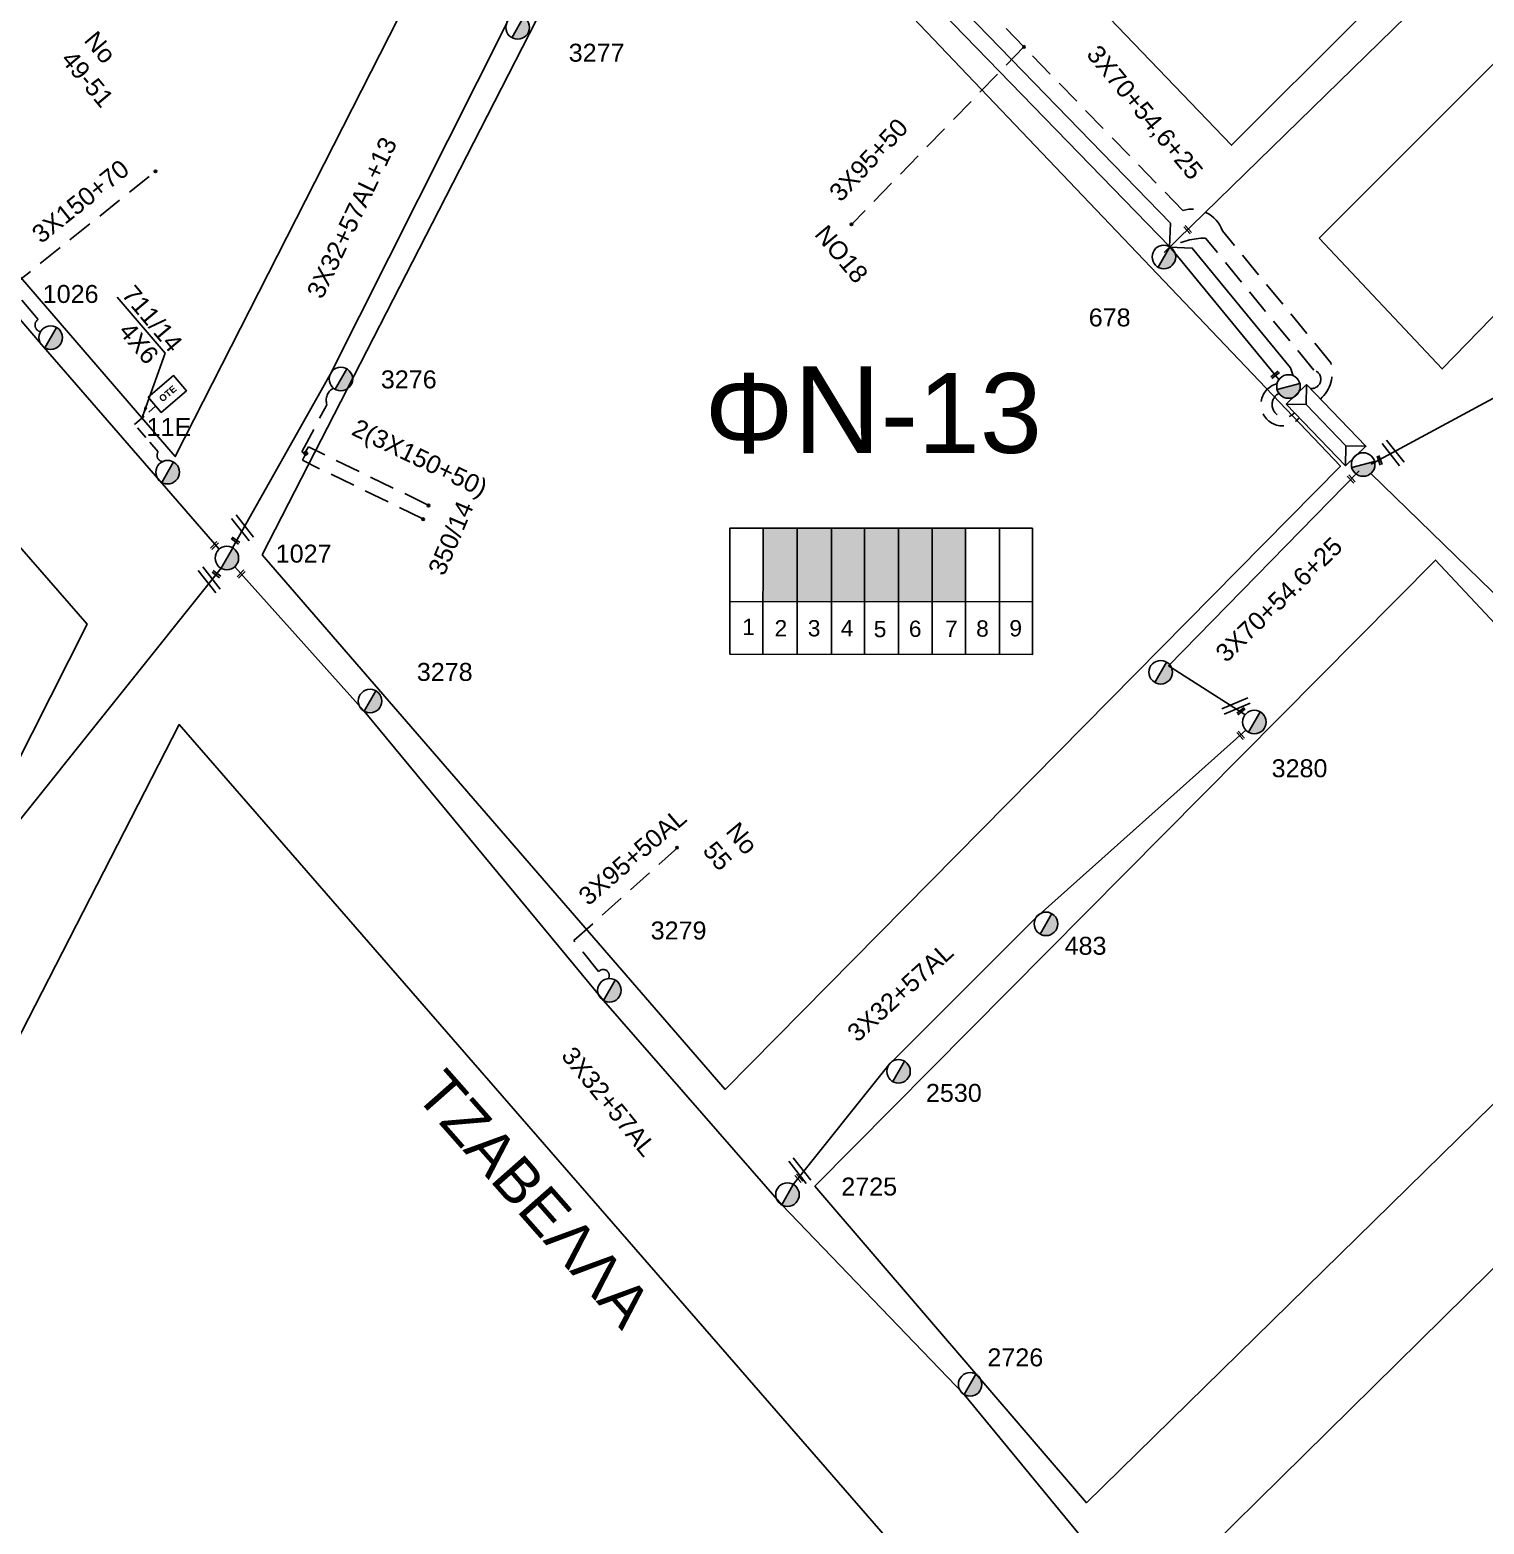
# Model space of a CAD drawing. Header units: millimetres. Extents: x 771 to 3391, y 686 to 1835.
# Drawn here: x 1808.2 to 1954, y 1157.5 to 1307.3 of the extents above; entities that cross this region are included whole.
import ezdxf

# ---------------------------------------------------------------- set-up
doc = ezdxf.new("R2010")
doc.units = ezdxf.units.MM
doc.linetypes.add('DASHED', pattern=[19.05, 12.7, -6.35])
for name, color, linetype in [('Pillar OTE', 7, 'Continuous'), ('Άγνωστα', 7, 'Continuous'), ('Γυμνά εναέρια ΧΤ και ΦΟΠ (3Φ)   4x50+16AL', 7, 'Continuous'), ('Επιγραφές - Σχήματα', 7, 'Continuous'), ('Καλωδια ΧΤ  3X95+50', 7, 'Continuous'), ('Καλώδια ΧΤ   3x150+50CU', 7, 'DASHED'), ('Καλώδια ΧΤ   3x150+70AL', 7, 'DASHED'), ('Καλώδια ΧΤ   3x150AL+50CU', 7, 'DASHED'), ('Μηχανική τομή', 7, 'Continuous'), ('Στύλος ΦΜ', 7, 'Continuous'), ('Στύλος ΦΜ @ 1', 7, 'Continuous'), ('Συνδέσεις', 7, 'Continuous'), ('Συνεστραμμένα ΧΤ   3x70+54.6+25 AL', 7, 'SYN_LINE'), ('Τομή', 7, 'Continuous'), ('Υποσταθμός εναέριος 2 στύλων', 7, 'Continuous'), ('Υποσταθμός πόλεως', 7, 'Continuous'), ('Υπόβαθρο ΔΕΗ', 7, 'Continuous'), ('Υπόγεια καλώδια Παροχών ΧΤ   4x6', 7, 'DASHED')]:
    doc.layers.add(name, color=color, linetype=linetype)
doc.styles.add('arial', font='arial.ttf')
doc.styles.get("Standard").update_dxf_attribs({"font": 'arial.ttf'})
doc.linetypes.add('SYN_LINE', pattern='A,0.5,-0.0001,["/\\/\\/\\/",Standard,S=0.1,R=0,X=0,Y=-0.05],-0.25', length=0.7501)
doc.dimstyles.new('ISO-25', dxfattribs={"dimtxt": 2.5, "dimasz": 2.5, "dimexe": 1.25, "dimexo": 0.625, "dimtad": 1, "dimtxsty": 'Standard', "dimcen": 2.5, "dimadec": 0, "dimazin": 0, "dimtfac": 1, "dimtmove": 0, "dimatfit": 3, "dimfxl": 1, "dimarcsym": 0})

# ---------------------------------------------------------------- blocks, each defined once
blk = doc.blocks.new('ΥΠΑΡΧΩΝ ΤΣΙΜΕΝΤΕΝΙΟΣ ΣΤΥΛΟΣ')
at = {"layer": 'Στύλος ΦΜ'}
blk.add_hatch(color=7, dxfattribs=at).paths.add_polyline_path([(-1.29, -2.28, 0.574793), (2.62, 0, 0.268822), (1.3, 2.27)])
at = {"layer": 'Στύλος ΦΜ', "color": 7}
blk.add_line((-1.29, -2.28), (1.3, 2.27), dxfattribs=at)
blk.add_circle((0, 0), 2.62, dxfattribs=at)
at = {"layer": 'Στύλος ΦΜ', "flags": 4}
for tag, p in [('ΑΡΙΘΜΟΣ', (-4.68, 8.05)), ('ΤΥΠΟΣ', (-4.91, 3.03))]:
    blk.add_attdef(tag, p, '', height=4, dxfattribs=at)
blk = doc.blocks.new('ΥΠΟΣΤΑΘΜΟΣ ΕΝΑΕΡΙΟΣ ΕΠΙ 2 ΣΤΥΛΩΝ')
at = {"layer": 'Υποσταθμός εναέριος 2 στύλων', "linetype": 'Continuous'}
for points in [[(-11.97, -2.11, 0.574793), (-8.45, -0.07, 0.268822), (-9.64, 1.98)], [(9.68, -2.15, 0.574793), (13.19, -0.1, 0.268822), (12.01, 1.95)]]:
    blk.add_hatch(color=256, dxfattribs=at).paths.add_polyline_path(points)
for p, q in [((-11.97, -2.11), (-9.64, 1.98)), ((9.68, -2.15), (12.01, 1.95))]:
    blk.add_line(p, q, dxfattribs=at)
for centre in [(-10.81, -0.07), (10.84, -0.1)]:
    blk.add_circle(centre, 2.36, dxfattribs=at)
at = {"layer": 'Υποσταθμός πόλεως', "linetype": 'Continuous', "ltscale": 40}
blk.add_lwpolyline([(-8.57, 2.82), (8.57, 2.82), (8.57, -2.82), (-8.57, -2.82)], close=True, dxfattribs=at)
for points in [[(-5.75, 0), (-8.57, 2.82)], [(-8.57, -2.82), (-5.75, 0)], [(-5.75, 0), (5.75, 0)], [(5.75, 0), (8.57, 2.82)], [(8.57, -2.82), (5.75, 0)]]:
    blk.add_lwpolyline(points, dxfattribs=at)
at = {"layer": 'Υποσταθμός εναέριος 2 στύλων', "ltscale": 40, "flags": 1}
for tag, p in [('ΜΕΤΑΣΧΗΜΑΤΙΣΜΟΣ', (14.09, 2.51)), ('ΙΣΧΥΣ', (14.07, -0.28)), ('ΑΡΙΘΜΟΣ', (14.19, -3))]:
    blk.add_attdef(tag, p, '', height=1.8, dxfattribs=at)
blk = doc.blocks.new('ΜΗΧΑΝΙΚΗ ΤΟΜΗ')
at = {"layer": 'Μηχανική τομή', "ltscale": 40}
for p, q in [((-1.89, 0.78), (1.89, 0.78)), ((1.89, 0), (-1.89, 0))]:
    blk.add_line(p, q, dxfattribs=at)
blk = doc.blocks.new('ΤΟΜΗ')
at = {"layer": 'Τομή', "ltscale": 40}
for p, q in [((-5.68, 0), (5.68, 0)), ((5.68, -2.33), (-5.68, -2.33))]:
    blk.add_line(p, q, dxfattribs=at)
blk = doc.blocks.new('_ΣΥΝΔΕΣΗ')
at = {"layer": 'Συνδέσεις', "linetype": 'SYN_LINE', "ltscale": 40}
blk.add_hatch(color=256, dxfattribs=at).paths.add_polyline_path([(0.5, -0.01, 1), (-0.5, -0.01, 1)])
at = {"layer": 'Συνδέσεις'}
blk.add_circle((0, -0.01), 0.5, dxfattribs=at)
blk = doc.blocks.new('TSONTA XT1')
at = {"ltscale": 40}
h = blk.add_hatch(color=256, dxfattribs=at)
h.dxf.hatch_style = 1
h.paths.add_polyline_path([(595.96, 2487.66), (597.07, 2488.77), (595.96, 2489.87), (594.85, 2488.77)])
blk.add_lwpolyline([(594.85, 2488.77), (595.96, 2489.87), (597.07, 2488.77), (595.96, 2487.66)], close=True, dxfattribs=at)
blk = doc.blocks.new('PILLAR ΟΤΕ')
at = {"layer": 'Pillar OTE', "ltscale": 40}
blk.add_lwpolyline([(-3.31, 2.02), (3.39, 2.02), (3.39, -1.99), (-3.31, -1.99)], close=True, dxfattribs=at)
at = {"layer": 'Pillar OTE', "insert": (-1.81, 0.71), "char_height": 1.3575, "width": 109.961, "attachment_point": 1}
blk.add_mtext('{\\fArial|b1|i0|c161|p34;OTE}', dxfattribs=at)

msp = doc.modelspace()

# ---------------------------------------------------------------- hatches: boundary and pattern name
at = {"layer": 'Άγνωστα', "linetype": 'DASHED', "ltscale": 0.2}
h = msp.add_hatch(color=2, dxfattribs=at)
h.dxf.hatch_style = 1
h.paths.add_polyline_path([(1881.69704, 1249.97663), (1885.13691, 1249.97329), (1885.13737, 1257.337), (1881.6975, 1257.33722)])
h = msp.add_hatch(color=85, dxfattribs=at)
h.dxf.hatch_style = 1
h.paths.add_polyline_path([(1888.57694, 1257.33679), (1885.13737, 1257.337), (1885.13691, 1249.97329), (1888.57648, 1249.96995)])
h = msp.add_hatch(color=151, dxfattribs=at)
h.dxf.hatch_style = 1
h.paths.add_polyline_path([(1891.8745, 1257.33658), (1888.57694, 1257.33679), (1888.57648, 1249.96995), (1891.87404, 1249.96674)])
h = msp.add_hatch(color=5, dxfattribs=at)
h.dxf.hatch_style = 1
h.paths.add_polyline_path([(1895.26003, 1249.96345), (1895.2605, 1257.33637), (1891.8745, 1257.33658), (1891.87404, 1249.96674)])
h = msp.add_hatch(color=30, dxfattribs=at)
h.dxf.hatch_style = 1
h.paths.add_polyline_path([(1895.26003, 1249.96345), (1898.65668, 1249.96016), (1898.65714, 1257.33616), (1895.2605, 1257.33637)])
h = msp.add_hatch(color=1, dxfattribs=at)
h.dxf.hatch_style = 1
h.paths.add_polyline_path([(1898.65668, 1249.96016), (1901.99372, 1249.95692), (1901.99419, 1257.33595), (1898.65714, 1257.33616)])

# ---------------------------------------------------------------- linework, layer by layer
at = {"layer": 'Pillar OTE', "ltscale": 40}
for points in [[(1878.3688, 1244.69714), (1878.36959, 1257.33743), (1908.70266, 1257.33553), (1908.70187, 1244.66777), (1878.3688, 1244.69807)], [(1881.69671, 1244.69474), (1881.6975, 1257.33722)], [(1885.13658, 1244.69131), (1885.13737, 1257.337)], [(1888.57615, 1244.68787), (1888.57694, 1257.33679)], [(1891.87371, 1244.68458), (1891.8745, 1257.33658)], [(1895.2597, 1244.6812), (1895.2605, 1257.33637)], [(1898.65635, 1244.67781), (1898.65714, 1257.33616)], [(1901.99339, 1244.67447), (1901.99419, 1257.33595)], [(1905.38177, 1244.67109), (1905.38256, 1257.33573)], [(1878.36913, 1249.97986), (1908.7022, 1249.9504)]]:
    msp.add_lwpolyline(points, dxfattribs=at)
at = {"layer": 'Άγνωστα', "color": 85, "linetype": 'Continuous', "ltscale": 0.2}
msp.add_lwpolyline([(1865.11199, 1342.85998), (1855.98703, 1307.87277), (1838.31686, 1272.75052), (1828.55284, 1255.36842)], dxfattribs=at)
at = {"layer": 'Άγνωστα', "color": 5, "linetype": 'Continuous'}
msp.add_lwpolyline([(1942.64635, 1263.74688), (1969.49237, 1278.25493)], dxfattribs=at)
at = {"layer": 'Άγνωστα', "color": 2, "linetype": 'Continuous', "ltscale": 0.2}
msp.add_lwpolyline([(1942.60954, 1262.82796), (1963.25334, 1242.72895), (1974.56057, 1230.49427), (1986.46041, 1218.07509)], dxfattribs=at)
at = {"layer": 'Άγνωστα', "color": 30}
msp.add_lwpolyline([(1749.14344, 1149.01901), (1781.12148, 1176.84265), (1790.99586, 1196.08359), (1805.96556, 1226.49113), (1827.395, 1253.3171)], dxfattribs=at)
at = {"layer": 'Άγνωστα', "color": 1}
msp.add_lwpolyline([(1828.76553, 1253.46759), (1841.73851, 1238.98912), (1865.7268, 1209.99386), (1883.56931, 1189.52053), (1901.86965, 1170.4989), (1918.93348, 1149.74803), (1934.75316, 1132.28316), (1953.11344, 1113.00559)], dxfattribs=at)
at = {"layer": 'Άγνωστα', "color": 5, "linetype": 'Continuous', "ltscale": 0.2}
msp.add_lwpolyline([(1884.7359, 1191.56689), (1894.29785, 1203.54835), (1909.05689, 1218.30888), (1930.09255, 1237.08398)], dxfattribs=at)
at = {"layer": 'Γυμνά εναέρια ΧΤ και ΦΟΠ (3Φ)   4x50+16AL', "color": 30, "linetype": 'Continuous'}
msp.add_lwpolyline([(1921.89697, 1284.97408), (1948.87525, 1311.32391), (2007.55651, 1371.57859)], dxfattribs=at)
at = {"layer": 'Καλωδια ΧΤ  3X95+50', "color": 151, "linetype": 'DASHED', "ltscale": 0.2}
msp.add_lwpolyline([(1907.85043, 1305.57521), (1890.56613, 1287.78506)], dxfattribs=at)
at = {"layer": 'Καλωδια ΧΤ  3X95+50', "color": 1, "linetype": 'DASHED', "ltscale": 0.2}
msp.add_lwpolyline([(1866.20742, 1212.19182, 0.901101204), (1865.22757, 1212.90534), (1862.75707, 1215.9947), (1862.75707, 1215.9947), (1862.75707, 1215.9947), (1873.18947, 1225.36978)], format="xyb", dxfattribs=at)
at = {"layer": 'Καλώδια ΧΤ   3x150+50CU', "color": 151, "linetype": 'DASHED', "ltscale": 0.2}
msp.add_lwpolyline([(1937.55581, 1270.28306, 0.280308914), (1938.61302, 1273.90198), (1927.73647, 1287.15092, 0.3929797), (1923.75284, 1289.18382), (1869.29891, 1345.31217, 0.255416006), (1864.77794, 1346.90477), (1831.80798, 1380.65376, 0.205927836), (1829.95883, 1380.98095)], format="xyb", dxfattribs=at)
at = {"layer": 'Καλώδια ΧΤ   3x150+50CU', "color": 30, "linetype": 'DASHED', "ltscale": 0.2}
msp.add_lwpolyline([(1936.55101, 1271.33015, 0.925434694), (1936.89738, 1273.1722), (1926.02583, 1286.41505, 0.123318445), (1922.54479, 1285.48914)], format="xyb", dxfattribs=at)
at = {"layer": 'Καλώδια ΧΤ   3x150+50CU', "color": 1, "linetype": 'DASHED', "ltscale": 0.2}
msp.add_arc((1933.74517, 1269.73548), 2.14662, 104.3851348, 322.2103047, dxfattribs=at)
at = {"layer": 'Καλώδια ΧΤ   3x150+50CU', "color": 85, "linetype": 'DASHED', "ltscale": 0.2}
msp.add_arc((1933.98706, 1269.72738), 1.26962, 117.6381044, 320.3464366, dxfattribs=at)
at = {"layer": 'Καλώδια ΧΤ   3x150+70AL', "color": 173, "ltscale": 0.2}
msp.add_lwpolyline([(1809.30312, 1277.0325, -0.699617188), (1809.07728, 1278.26827), (1806.30028, 1281.48804), (1806.30028, 1281.48804), (1806.30028, 1281.48804), (1820.84309, 1293.11377)], format="xyb", dxfattribs=at)
at = {"layer": 'Καλώδια ΧΤ   3x150AL+50CU', "color": 85, "linetype": 'DASHED', "ltscale": 0.2}
msp.add_lwpolyline([(1835.6401, 1264.89459), (1835.47328, 1264.98751), (1837.43645, 1268.65764), (1838.00235, 1269.70907), (1838.00235, 1269.70907, -0.369380422), (1838.65831, 1271.37406)], format="xyb", dxfattribs=at)
for points in [[(1847.54967, 1258.311), (1835.54153, 1264.13731), (1835.77854, 1264.62579)], [(1848.07754, 1259.68776), (1836.15165, 1265.47416), (1835.90148, 1265.03996)]]:
    msp.add_lwpolyline(points, dxfattribs=at)
at = {"layer": 'Συνεστραμμένα ΧΤ   3x70+54.6+25 AL', "color": 173, "linetype": 'SYN_LINE', "ltscale": 20}
msp.add_lwpolyline([(1708.39505, 1376.5646), (1725.17828, 1374.24544), (1741.82184, 1354.31498), (1758.97254, 1334.1354), (1777.14454, 1312.76741), (1795.04683, 1292.50917), (1809.60602, 1275.50146), (1827.20529, 1255.23213)], dxfattribs=at)
at = {"layer": 'Συνεστραμμένα ΧΤ   3x70+54.6+25 AL', "color": 85, "ltscale": 20}
msp.add_lwpolyline([(1933.39982, 1272.22399), (1922.47092, 1285.53669), (1891.67198, 1317.28267), (1865.36915, 1344.02147)], dxfattribs=at)
at = {"layer": 'Συνεστραμμένα ΧΤ   3x70+54.6+25 AL', "color": 1, "ltscale": 20}
msp.add_lwpolyline([(1934.81434, 1272.62195), (1934.55029, 1273.41507), (1924.70638, 1285.40612), (1922.42702, 1285.49366), (1922.51931, 1287.89682), (1894.02778, 1317.26445), (1891.67198, 1317.28267), (1891.6895, 1319.54716), (1867.91411, 1343.71662), (1865.56173, 1344.32603)], dxfattribs=at)
at = {"layer": 'Συνεστραμμένα ΧΤ   3x70+54.6+25 AL', "color": 5, "linetype": 'SYN_LINE', "ltscale": 20}
msp.add_lwpolyline([(1929.98518, 1238.66207), (1922.33438, 1243.55068), (1941.43364, 1263.09151)], dxfattribs=at)
at = {"layer": 'Υπόβαθρο ΔΕΗ'}
msp.add_lwpolyline([(1977.0365, 1392.21385), (1958.9722, 1412.44279), (1879.0169, 1347.43466), (1928.64717, 1295.7143), (2055.29282, 1422.10812), (2015.32218, 1461.72274), (1967.94258, 1419.73621), (1985.57852, 1399.84181)], close=True, dxfattribs=at)
for points in [[(1726.38517, 1376.30408), (1726.47385, 1386.94423), (1761.73545, 1447.27759), (1862.90883, 1343.35003), (1822.79772, 1264.51968), (1726.38517, 1376.30408)], [(1937.4226, 1286.39644), (1949.76243, 1273.29386), (2075.43964, 1402.46905), (2064.1383, 1413.24501), (1937.4226, 1286.39644)], [(1831.50491, 1254.6729), (1849.2202, 1289.17554), (1872.24782, 1334.1996), (1939.55095, 1263.55634), (1877.90896, 1201.0847), (1831.50491, 1254.6729)], [(1821.79448, 1274.86424), (1816.98693, 1280.48242)], [(1744.85063, 1170.69258), (1802.65044, 1260.68924), (1813.97366, 1247.70846), (1779.07829, 1178.58356), (1756.48772, 1157.6182), (1744.85063, 1170.69258)], [(1886.87849, 1191.40084), (1949.07371, 1254.13836), (1978.47761, 1222.75322), (1914.11698, 1159.65965), (1886.87849, 1191.40084)], [(1869.85087, 1032.33535), (1765.07641, 1147.76225), (1788.81762, 1170.63683), (1823.19746, 1237.65921), (1940.59184, 1102.643), (1869.85087, 1032.33535)], [(1921.97692, 1150.68432), (1987.02301, 1214.85256), (2020.98823, 1178.94436), (1954.10329, 1114.52837), (1921.97692, 1150.68432)]]:
    msp.add_lwpolyline(points, dxfattribs=at)
at = {"layer": 'Υπόγεια καλώδια Παροχών ΧΤ   4x6', "color": 173, "linetype": 'DASHED', "ltscale": 0.1}
msp.add_lwpolyline([(1821.5309, 1264.01428, -0.565800736), (1821.08057, 1264.97951), (1818.71165, 1267.72612), (1820.83765, 1269.55977)], format="xyb", dxfattribs=at)

# ---------------------------------------------------------------- block references
at = {"layer": 'Pillar OTE', "xscale": 0.5, "yscale": 0.5, "zscale": 0.5, "rotation": 40.41726520874024}
msp.add_blockref('PILLAR ΟΤΕ', (1822.00416, 1270.76275), dxfattribs=at)
at = {"layer": 'Μηχανική τομή'}
for p, xscale, yscale, zscale, rotation in [((1924.1727, 1287.1968), 0.2500000000001928, 0.2500000000001928, 0.2500000000001928, 312.6268794242704), ((1933.06832, 1272.63557), 0.2499999999999191, 0.2499999999999191, 0.2499999999999191, 37.95316933182585), ((1943.39304, 1264.09628), 0.2500000000001928, 0.2500000000001928, 0.2500000000001928, 290.1800857118995), ((1940.57096, 1262.20889), 0.2500000000001928, 0.2500000000001928, 0.2500000000001928, 312.6268794242704), ((1826.80293, 1255.53827), 0.249999999999919, 0.249999999999919, 0.249999999999919, 46.9027707389111), ((1828.7658, 1256.01342), 0.2500000000002005, 0.2500000000002005, 0.2500000000002005, 323.2559298037776), ((1826.86647, 1252.65548), 0.2500000000002005, 0.2500000000002005, 0.2500000000002005, 323.2559298037776), ((1829.47724, 1252.67328), 0.249999999999919, 0.249999999999919, 0.249999999999919, 45.26293037206437), ((1929.65526, 1238.93576), 0.2499999999999191, 0.2499999999999191, 0.2499999999999191, 37.95316933182585), ((1929.49683, 1236.50679), 0.2500000000001928, 0.2500000000001928, 0.2500000000001928, 312.6268794242704), ((1885.2169, 1192.11618), 0.2500000000001928, 0.2500000000001928, 0.2500000000001928, 312.6268794242704)]:
    msp.add_blockref('ΜΗΧΑΝΙΚΗ ΤΟΜΗ', p, dxfattribs=dict(at, xscale=xscale, yscale=yscale, zscale=zscale, rotation=rotation))
at = {"layer": 'Στύλος ΦΜ @ 1', "ltscale": 40}
ref = msp.add_blockref('ΥΠΑΡΧΩΝ ΤΣΙΜΕΝΤΕΝΙΟΣ ΣΤΥΛΟΣ', (1857.11102, 1307.52095), dxfattribs=dict(at, xscale=0.4499999999998181, yscale=0.4499999999998181, zscale=0.4499999999998181))
ref.add_attrib('ΤΥΠΟΣ', '3277', (1862.2279, 1304.09171), dxfattribs={"layer": 'Στύλος ΦΜ', "height": 1.8, "flags": 4})
ref = msp.add_blockref('ΥΠΑΡΧΩΝ ΤΣΙΜΕΝΤΕΝΙΟΣ ΣΤΥΛΟΣ', (1921.87082, 1284.52327), dxfattribs=dict(at, xscale=0.4499999999998181, yscale=0.4499999999998181, zscale=0.4499999999998181))
ref.add_attrib('ΤΥΠΟΣ', '678', (1914.33769, 1277.55764), dxfattribs={"layer": 'Στύλος ΦΜ', "height": 1.8, "flags": 4})
ref = msp.add_blockref('ΥΠΑΡΧΩΝ ΤΣΙΜΕΝΤΕΝΙΟΣ ΣΤΥΛΟΣ', (1810.31994, 1276.43818), dxfattribs=dict(at, xscale=0.4499999999998181, yscale=0.4499999999998181, zscale=0.4499999999998181))
ref.add_attrib('ΤΥΠΟΣ', '1026', (1809.52206, 1279.91199), dxfattribs={"layer": 'Στύλος ΦΜ', "height": 1.8, "flags": 4})
ref = msp.add_blockref('ΥΠΑΡΧΩΝ ΤΣΙΜΕΝΤΕΝΙΟΣ ΣΤΥΛΟΣ', (1839.4003, 1272.2887), dxfattribs=dict(at, xscale=0.4499999999998181, yscale=0.4499999999998181, zscale=0.4499999999998181))
ref.add_attrib('ΤΥΠΟΣ', '3276', (1843.40313, 1271.3501), dxfattribs={"layer": 'Στύλος ΦΜ', "height": 1.8, "flags": 4})
ref = msp.add_blockref('ΥΠΑΡΧΩΝ ΤΣΙΜΕΝΤΕΝΙΟΣ ΣΤΥΛΟΣ', (1822.0325, 1262.94866), dxfattribs=dict(at, xscale=0.4499999999998181, yscale=0.4499999999998181, zscale=0.4499999999998181))
ref.add_attrib('ΑΡΙΘΜΟΣ', '11Ε', (1819.92741, 1266.5733), dxfattribs={"layer": 'Στύλος ΦΜ', "height": 1.8, "flags": 4})
ref = msp.add_blockref('ΥΠΑΡΧΩΝ ΤΣΙΜΕΝΤΕΝΙΟΣ ΣΤΥΛΟΣ', (1827.97603, 1254.34157), dxfattribs=dict(at, xscale=0.4499999999998181, yscale=0.4499999999998181, zscale=0.4499999999998181))
ref.add_attrib('ΤΥΠΟΣ', '1027', (1832.86884, 1253.88618), dxfattribs={"layer": 'Στύλος ΦΜ', "height": 1.8, "flags": 4})
ref = msp.add_blockref('ΥΠΑΡΧΩΝ ΤΣΙΜΕΝΤΕΝΙΟΣ ΣΤΥΛΟΣ', (1842.31954, 1240.01359), dxfattribs=dict(at, xscale=0.4499999999998181, yscale=0.4499999999998181, zscale=0.4499999999998181))
ref.add_attrib('ΤΥΠΟΣ', '3278', (1847.00773, 1242.03126), dxfattribs={"layer": 'Στύλος ΦΜ', "height": 1.8, "flags": 4})
at = {"layer": 'Στύλος ΦΜ @ 1', "ltscale": 40, "xscale": 0.4499999999998181, "yscale": 0.4499999999998181, "zscale": 0.4499999999998181}
msp.add_blockref('ΥΠΑΡΧΩΝ ΤΣΙΜΕΝΤΕΝΙΟΣ ΣΤΥΛΟΣ', (1921.55092, 1242.89775), dxfattribs=at)
at = {"layer": 'Στύλος ΦΜ @ 1', "ltscale": 40}
ref = msp.add_blockref('ΥΠΑΡΧΩΝ ΤΣΙΜΕΝΤΕΝΙΟΣ ΣΤΥΛΟΣ', (1930.93414, 1237.90791), dxfattribs=dict(at, xscale=0.4499999999998181, yscale=0.4499999999998181, zscale=0.4499999999998181))
ref.add_attrib('ΤΥΠΟΣ', '3280', (1932.66583, 1232.37305), dxfattribs={"layer": 'Στύλος ΦΜ', "height": 1.8, "flags": 4})
ref = msp.add_blockref('ΥΠΑΡΧΩΝ ΤΣΙΜΕΝΤΕΝΙΟΣ ΣΤΥΛΟΣ', (1866.30783, 1211.01833), dxfattribs=dict(at, xscale=0.4499999999998181, yscale=0.4499999999998181, zscale=0.4499999999998181))
ref.add_attrib('ΤΥΠΟΣ', '3279', (1870.44273, 1216.11261), dxfattribs={"layer": 'Στύλος ΦΜ', "height": 1.8, "flags": 4})
ref = msp.add_blockref('ΥΠΑΡΧΩΝ ΤΣΙΜΕΝΤΕΝΙΟΣ ΣΤΥΛΟΣ', (1910.05326, 1217.68087), dxfattribs=dict(at, xscale=0.4499999999998181, yscale=0.4499999999998181, zscale=0.4499999999998181))
ref.add_attrib('ΤΥΠΟΣ', '483', (1911.92107, 1214.58138), dxfattribs={"layer": 'Στύλος ΦΜ', "height": 1.8, "flags": 4})
ref = msp.add_blockref('ΥΠΑΡΧΩΝ ΤΣΙΜΕΝΤΕΝΙΟΣ ΣΤΥΛΟΣ', (1895.27892, 1202.89671), dxfattribs=dict(at, xscale=0.4499999999998181, yscale=0.4499999999998181, zscale=0.4499999999998181))
ref.add_attrib('ΤΥΠΟΣ', '2530', (1898.02606, 1199.84008), dxfattribs={"layer": 'Στύλος ΦΜ', "height": 1.8, "flags": 4})
ref = msp.add_blockref('ΥΠΑΡΧΩΝ ΤΣΙΜΕΝΤΕΝΙΟΣ ΣΤΥΛΟΣ', (1884.15034, 1190.545), dxfattribs=dict(at, xscale=0.4499999999998181, yscale=0.4499999999998181, zscale=0.4499999999998181))
ref.add_attrib('ΤΥΠΟΣ', '2725', (1889.5442, 1190.4525), dxfattribs={"layer": 'Στύλος ΦΜ', "height": 1.8, "flags": 4})
ref = msp.add_blockref('ΥΠΑΡΧΩΝ ΤΣΙΜΕΝΤΕΝΙΟΣ ΣΤΥΛΟΣ', (1902.45068, 1171.52337), dxfattribs=dict(at, xscale=0.4499999999998181, yscale=0.4499999999998181, zscale=0.4499999999998181))
ref.add_attrib('ΤΥΠΟΣ', '2726', (1904.18339, 1173.33004), dxfattribs={"layer": 'Στύλος ΦΜ', "height": 1.8, "flags": 4})
at = {"layer": 'Συνδέσεις', "xscale": 0.25, "yscale": 0.25, "zscale": 0.25}
for p in [(1907.85043, 1305.57521), (1820.82333, 1293.09796), (1890.56613, 1287.78506), (1848.17578, 1259.61236), (1847.64791, 1258.2356), (1873.08167, 1225.31078)]:
    msp.add_blockref('_ΣΥΝΔΕΣΗ', p, dxfattribs=at)
at = {"layer": 'Συνδέσεις', "xscale": 0.2, "yscale": 0.2, "zscale": 0.2, "rotation": 347.2387785340908}
msp.add_blockref('TSONTA XT1', (1609.66071, 805.71568), dxfattribs=at)
at = {"layer": 'Τομή'}
for p, xscale, yscale, zscale, rotation in [((1945.06331, 1265.05304), 0.2499999999999669, 0.2499999999999669, 0.2499999999999669, 308.1680509152084), ((1829.77945, 1257.55205), 0.2499999999999669, 0.2499999999999669, 0.2499999999999669, 308.1680509152084), ((1826.43466, 1252.34351), 0.2499999999999669, 0.2499999999999669, 0.2499999999999669, 308.1680509152084), ((1928.98469, 1239.77844), 0.2499999999999535, 0.2499999999999535, 0.2499999999999535, 22.92285824507862), ((1885.61349, 1193.12261), 0.2499999999999669, 0.2499999999999669, 0.2499999999999669, 308.1680509152084)]:
    msp.add_blockref('ΤΟΜΗ', p, dxfattribs=dict(at, xscale=xscale, yscale=yscale, zscale=zscale, rotation=rotation))
at = {"layer": 'Υποσταθμός εναέριος 2 στύλων', "xscale": 0.4999999999999999, "yscale": 0.4999999999999999, "zscale": 0.4999999999999999, "rotation": 313.8193677493201}
msp.add_blockref('ΥΠΟΣΤΑΘΜΟΣ ΕΝΑΕΡΙΟΣ ΕΠΙ 2 ΣΤΥΛΩΝ', (1938.121, 1267.66099), dxfattribs=at)

# ---------------------------------------------------------------- texts
at = {"ltscale": 30, "char_height": 1.63441, "width": 11.2572904, "attachment_point": 1}
for s, insert in [('1', (1879.61496, 1248.25846)), ('2', (1882.85342, 1248.125)), ('3', (1886.18401, 1248.125)), ('4', (1889.48752, 1248.125)), ('5', (1892.79102, 1248.04382)), ('6', (1896.31115, 1248.07088)), ('7', (1899.9396, 1248.07088)), ('8', (1903.05356, 1248.09794)), ('9', (1906.38415, 1248.125))]:
    msp.add_mtext(s, dxfattribs=dict(at, insert=insert))
at = {"ltscale": 40, "insert": (1849.91625, 1203.41514), "char_height": 4, "width": 64.8866414, "attachment_point": 1, "rotation": 311.4072174, "style": 'arial'}
msp.add_mtext('{\\H1.083x;TZABEΛΛA}', dxfattribs=at)
at = {"layer": 'Άγνωστα', "color": 7}
note = msp.add_mtext_dynamic_manual_height_columns('No ', width=1.8, gutter_width=1.7607, heights=[0.04535, 0], dxfattribs=dict(at, insert=(1812.65533, 1310.07426), char_height=1.8, attachment_point=1, rotation=309.9434888))
for column, words in zip(note.columns.linked_columns, ['49-51']):
    column.text = words
at = {"layer": 'Άγνωστα', "color": 7, "char_height": 1.8, "attachment_point": 1}
for s, gutter_width, insert, rotation in [('3X70+54,6+25', 12.5, (1915.40835, 1305.9397), 309.6486801), ('3X95+50', 12.5, (1888.16014, 1291.15997), 47.0926213), ('3X32+57AL+13', 12.5, (1835.89791, 1280.97423), 64.3776471), ('3X150+70', 12.5, (1808.23238, 1287.19422), 38.7368118), ('NO18', 12.5, (1888.14921, 1287.90871), 309.9521469), ('711/14', 1.7607, (1818.73029, 1281.8688), 309.9434888), ('4Χ6', 1.7607, (1818.41426, 1278.18599), 309.9434888), ('2(3X150+50)', 12.5, (1841.12816, 1268.37519), 334.2442626), ('350/14', 1.862, (1848.07555, 1253.16325), 66.9329994), ('3X70+54.6+25', 12.5, (1926.865, 1245.0668), 44.3644889), ('3X95+50AL', 12.5, (1863.02062, 1220.78368), 40.751865), ('3X32+57AL', 12.5, (1889.94689, 1207.05953), 42.2541313), ('3X32+57AL', 12.5, (1862.79127, 1205.55993), 309.1793344)]:
    msp.add_mtext_dynamic_manual_height_columns(s, width=1.8, gutter_width=gutter_width, heights=[0.04535], dxfattribs=dict(at, insert=insert, rotation=rotation))
at = {"layer": 'Άγνωστα', "color": 7}
note = msp.add_mtext_dynamic_manual_height_columns('No ', width=1.8, gutter_width=1.862, heights=[0.04535, 0], dxfattribs=dict(at, insert=(1876.89803, 1230.87543), char_height=1.8, attachment_point=1, rotation=309.8993919))
for column, words in zip(note.columns.linked_columns, ['55']):
    column.text = words
at = {"layer": 'Υπόβαθρο ΔΕΗ', "insert": (1875.83743, 1273.54379), "char_height": 8, "attachment_point": 1}
msp.add_mtext_dynamic_manual_height_columns('Φ{\\H1.0833x;N}-13', width=84.657329, gutter_width=12.5, heights=[0], dxfattribs=at)

# ---------------------------------------------------------------- leaders
at = {"layer": 'Επιγραφές - Σχήματα', "ltscale": 40}
msp.add_leader([(1819.53348, 1268.52772), (1821.79448, 1274.86424)], dimstyle='ISO-25', override={"dimasz": 1, "dimtad": 0}, dxfattribs=at)

doc.saveas('drawing.dxf')
